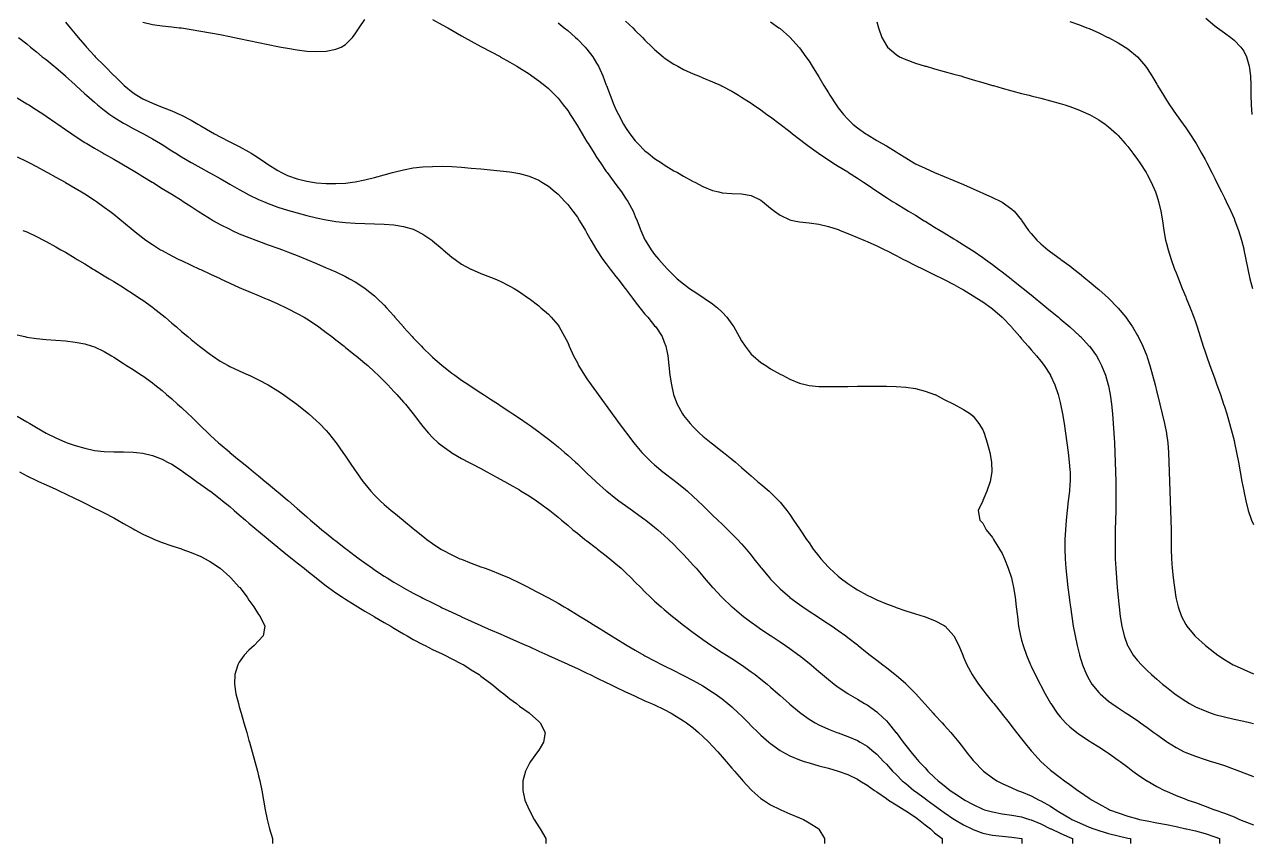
# Model space of a CAD drawing. Header units: inches. Extents: x 2679276 to 2679656, y 1246784 to 1247152.
# Drawn here: x 2679463.1 to 2679526.7, y 1246784 to 1246826.4 of the extents above; entities that cross this region are included whole.
import ezdxf

# ---------------------------------------------------------------- set-up
doc = ezdxf.new("R2010")
doc.units = ezdxf.units.IN
doc.header["$MEASUREMENT"] = 0
for name, color, linetype in [('458', 7, 'Continuous'), ('459', 7, 'Continuous'), ('460', 7, 'Continuous'), ('461', 7, 'Continuous'), ('462', 7, 'Continuous'), ('463', 7, 'Continuous'), ('464', 7, 'Continuous'), ('465', 7, 'Continuous'), ('466', 7, 'Continuous'), ('467', 7, 'Continuous'), ('468', 7, 'Continuous'), ('469', 7, 'Continuous'), ('470', 7, 'Continuous'), ('471', 7, 'Continuous'), ('472', 7, 'Continuous')]:
    doc.layers.add(name, color=color, linetype=linetype)

msp = doc.modelspace()

# ---------------------------------------------------------------- linework, layer by layer
at = {"layer": '458', "elevation": 458}
msp.add_lwpolyline([(2679524.283, 1246826.75), (2679524.75, 1246826.349), (2679524.9, 1246826.25), (2679525.25, 1246825.977), (2679525.582, 1246825.75), (2679525.75, 1246825.603), (2679526.101, 1246825.25), (2679526.25, 1246825.032), (2679526.394, 1246824.75), (2679526.541, 1246824.25), (2679526.606, 1246823.75), (2679526.621, 1246823.25), (2679526.623, 1246822.75), (2679526.636, 1246822.25), (2679526.672, 1246821.75)], dxfattribs=at)
at = {"layer": '459', "elevation": 459}
msp.add_lwpolyline([(2679517.25, 1246826.576), (2679517.75, 1246826.406), (2679518.136, 1246826.25), (2679518.25, 1246826.205), (2679518.75, 1246825.981), (2679519.218, 1246825.75), (2679519.25, 1246825.735), (2679519.75, 1246825.47), (2679520.106, 1246825.25), (2679520.25, 1246825.158), (2679520.747, 1246824.75), (2679520.75, 1246824.747), (2679521.163, 1246824.25), (2679521.25, 1246824.135), (2679521.49, 1246823.75), (2679521.75, 1246823.322), (2679521.791, 1246823.25), (2679522.09, 1246822.75), (2679522.25, 1246822.5), (2679522.413, 1246822.25), (2679522.75, 1246821.76), (2679522.757, 1246821.75), (2679523.116, 1246821.25), (2679523.25, 1246821.059), (2679523.462, 1246820.75), (2679523.75, 1246820.301), (2679523.781, 1246820.25), (2679524.071, 1246819.75), (2679524.25, 1246819.419), (2679524.34, 1246819.25), (2679524.594, 1246818.75), (2679524.75, 1246818.438), (2679524.846, 1246818.25), (2679525.098, 1246817.75), (2679525.25, 1246817.444), (2679525.348, 1246817.25), (2679525.583, 1246816.75), (2679525.75, 1246816.36), (2679525.796, 1246816.25), (2679525.978, 1246815.75), (2679526.134, 1246815.25), (2679526.25, 1246814.803), (2679526.263, 1246814.75), (2679526.362, 1246814.25), (2679526.458, 1246813.75), (2679526.565, 1246813.25), (2679526.697, 1246812.75)], dxfattribs=at)
at = {"layer": '460', "elevation": 460}
msp.add_lwpolyline([(2679507.25, 1246826.562), (2679507.34, 1246826.25), (2679507.521, 1246825.75), (2679507.75, 1246825.336), (2679507.815, 1246825.25), (2679508.25, 1246824.858), (2679508.434, 1246824.75), (2679508.75, 1246824.596), (2679509.25, 1246824.415), (2679509.75, 1246824.265), (2679509.803, 1246824.25), (2679510.25, 1246824.125), (2679510.75, 1246823.99), (2679511.25, 1246823.852), (2679511.608, 1246823.75), (2679511.75, 1246823.708), (2679512.25, 1246823.559), (2679512.75, 1246823.41), (2679513.25, 1246823.263), (2679513.295, 1246823.25), (2679513.75, 1246823.118), (2679514.25, 1246822.98), (2679514.75, 1246822.849), (2679515.145, 1246822.75), (2679515.25, 1246822.723), (2679515.75, 1246822.6), (2679516.25, 1246822.47), (2679516.75, 1246822.329), (2679516.997, 1246822.25), (2679517.25, 1246822.167), (2679517.75, 1246821.978), (2679518.25, 1246821.754), (2679518.258, 1246821.75), (2679518.75, 1246821.472), (2679519.072, 1246821.25), (2679519.25, 1246821.117), (2679519.66, 1246820.75), (2679519.75, 1246820.663), (2679520.121, 1246820.25), (2679520.25, 1246820.096), (2679520.516, 1246819.75), (2679520.75, 1246819.429), (2679520.873, 1246819.25), (2679521.193, 1246818.75), (2679521.25, 1246818.65), (2679521.459, 1246818.25), (2679521.677, 1246817.75), (2679521.75, 1246817.537), (2679521.84, 1246817.25), (2679521.954, 1246816.75), (2679522.04, 1246816.25), (2679522.118, 1246815.75), (2679522.209, 1246815.25), (2679522.25, 1246815.082), (2679522.331, 1246814.75), (2679522.487, 1246814.25), (2679522.669, 1246813.75), (2679522.75, 1246813.546), (2679522.866, 1246813.25), (2679523.07, 1246812.75), (2679523.25, 1246812.314), (2679523.276, 1246812.25), (2679523.477, 1246811.75), (2679523.667, 1246811.25), (2679523.75, 1246811.009), (2679523.84, 1246810.75), (2679524.002, 1246810.25), (2679524.159, 1246809.75), (2679524.25, 1246809.465), (2679524.322, 1246809.25), (2679524.5, 1246808.75), (2679524.682, 1246808.25), (2679524.75, 1246808.064), (2679524.865, 1246807.75), (2679525.043, 1246807.25), (2679525.212, 1246806.75), (2679525.25, 1246806.634), (2679525.373, 1246806.25), (2679525.522, 1246805.75), (2679525.658, 1246805.25), (2679525.75, 1246804.87), (2679525.778, 1246804.75), (2679525.883, 1246804.25), (2679525.978, 1246803.75), (2679526.067, 1246803.25), (2679526.157, 1246802.75), (2679526.25, 1246802.262), (2679526.252, 1246802.25), (2679526.357, 1246801.75), (2679526.485, 1246801.25), (2679526.651, 1246800.75), (2679526.75, 1246800.514)], dxfattribs=at)
at = {"layer": '461', "elevation": 461}
msp.add_lwpolyline([(2679501.75, 1246826.547), (2679502.185, 1246826.25), (2679502.25, 1246826.201), (2679502.75, 1246825.762), (2679502.762, 1246825.75), (2679503.215, 1246825.25), (2679503.25, 1246825.206), (2679503.587, 1246824.75), (2679503.75, 1246824.51), (2679503.913, 1246824.25), (2679504.221, 1246823.75), (2679504.25, 1246823.703), (2679504.519, 1246823.25), (2679504.75, 1246822.873), (2679504.823, 1246822.75), (2679505.145, 1246822.25), (2679505.25, 1246822.108), (2679505.526, 1246821.75), (2679505.75, 1246821.51), (2679506.017, 1246821.25), (2679506.25, 1246821.065), (2679506.688, 1246820.75), (2679506.75, 1246820.711), (2679507.25, 1246820.417), (2679507.536, 1246820.25), (2679507.75, 1246820.124), (2679508.25, 1246819.815), (2679508.355, 1246819.75), (2679508.75, 1246819.505), (2679509.171, 1246819.25), (2679509.25, 1246819.206), (2679509.75, 1246818.969), (2679510.236, 1246818.75), (2679510.25, 1246818.744), (2679510.75, 1246818.551), (2679511.25, 1246818.339), (2679511.454, 1246818.25), (2679511.75, 1246818.124), (2679512.25, 1246817.905), (2679512.596, 1246817.75), (2679512.75, 1246817.683), (2679513.25, 1246817.464), (2679513.673, 1246817.25), (2679513.75, 1246817.208), (2679514.25, 1246816.857), (2679514.362, 1246816.75), (2679514.75, 1246816.275), (2679514.766, 1246816.25), (2679515.115, 1246815.75), (2679515.25, 1246815.589), (2679515.535, 1246815.25), (2679515.75, 1246815.06), (2679516.108, 1246814.75), (2679516.25, 1246814.649), (2679516.75, 1246814.279), (2679516.786, 1246814.25), (2679517.25, 1246813.912), (2679517.449, 1246813.75), (2679517.75, 1246813.518), (2679518.071, 1246813.25), (2679518.25, 1246813.109), (2679518.675, 1246812.75), (2679518.75, 1246812.689), (2679519.243, 1246812.25), (2679519.25, 1246812.243), (2679519.732, 1246811.75), (2679519.75, 1246811.731), (2679520.141, 1246811.25), (2679520.25, 1246811.102), (2679520.487, 1246810.75), (2679520.75, 1246810.306), (2679520.781, 1246810.25), (2679521.028, 1246809.75), (2679521.229, 1246809.25), (2679521.25, 1246809.187), (2679521.395, 1246808.75), (2679521.534, 1246808.25), (2679521.66, 1246807.75), (2679521.75, 1246807.376), (2679521.782, 1246807.25), (2679521.91, 1246806.75), (2679522.036, 1246806.25), (2679522.15, 1246805.75), (2679522.245, 1246805.25), (2679522.25, 1246805.214), (2679522.314, 1246804.75), (2679522.354, 1246804.25), (2679522.375, 1246803.75), (2679522.387, 1246803.25), (2679522.402, 1246802.75), (2679522.424, 1246802.25), (2679522.447, 1246801.75), (2679522.468, 1246801.25), (2679522.481, 1246800.75), (2679522.487, 1246800.25), (2679522.491, 1246799.75), (2679522.5, 1246799.25), (2679522.52, 1246798.75), (2679522.554, 1246798.25), (2679522.602, 1246797.75), (2679522.661, 1246797.25), (2679522.734, 1246796.75), (2679522.75, 1246796.666), (2679522.855, 1246796.25), (2679523.036, 1246795.75), (2679523.25, 1246795.337), (2679523.306, 1246795.25), (2679523.723, 1246794.75), (2679523.75, 1246794.723), (2679524.25, 1246794.264), (2679524.266, 1246794.25), (2679524.75, 1246793.874), (2679524.912, 1246793.75), (2679525.25, 1246793.532), (2679525.703, 1246793.25), (2679525.75, 1246793.227), (2679526.25, 1246793.002), (2679526.75, 1246792.783)], dxfattribs=at)
at = {"layer": '462', "elevation": 462}
msp.add_lwpolyline([(2679494.25, 1246826.594), (2679494.622, 1246826.25), (2679494.75, 1246826.114), (2679495.124, 1246825.75), (2679495.25, 1246825.605), (2679495.631, 1246825.25), (2679495.75, 1246825.117), (2679496.194, 1246824.75), (2679496.25, 1246824.696), (2679496.75, 1246824.355), (2679496.953, 1246824.25), (2679497.25, 1246824.092), (2679497.75, 1246823.867), (2679498.031, 1246823.75), (2679498.25, 1246823.661), (2679498.75, 1246823.452), (2679499.188, 1246823.25), (2679499.25, 1246823.223), (2679499.75, 1246822.961), (2679500.094, 1246822.75), (2679500.25, 1246822.661), (2679500.75, 1246822.334), (2679500.864, 1246822.25), (2679501.25, 1246821.989), (2679501.569, 1246821.75), (2679501.75, 1246821.626), (2679502.245, 1246821.25), (2679502.25, 1246821.247), (2679502.75, 1246820.869), (2679502.894, 1246820.75), (2679503.25, 1246820.485), (2679503.549, 1246820.25), (2679503.75, 1246820.103), (2679504.234, 1246819.75), (2679504.25, 1246819.739), (2679504.75, 1246819.4), (2679504.983, 1246819.25), (2679505.25, 1246819.083), (2679505.75, 1246818.777), (2679505.793, 1246818.75), (2679506.25, 1246818.461), (2679506.571, 1246818.25), (2679506.75, 1246818.131), (2679507.25, 1246817.791), (2679507.31, 1246817.75), (2679507.75, 1246817.456), (2679508.072, 1246817.25), (2679508.25, 1246817.138), (2679508.75, 1246816.834), (2679508.889, 1246816.75), (2679509.25, 1246816.533), (2679509.715, 1246816.25), (2679509.75, 1246816.229), (2679510.25, 1246815.923), (2679510.533, 1246815.75), (2679510.75, 1246815.618), (2679511.25, 1246815.316), (2679511.358, 1246815.25), (2679511.75, 1246815.012), (2679512.156, 1246814.75), (2679512.25, 1246814.69), (2679512.75, 1246814.351), (2679512.886, 1246814.25), (2679513.25, 1246813.988), (2679513.56, 1246813.75), (2679513.75, 1246813.607), (2679514.207, 1246813.25), (2679514.25, 1246813.216), (2679514.75, 1246812.817), (2679514.834, 1246812.75), (2679515.25, 1246812.408), (2679515.446, 1246812.25), (2679515.75, 1246811.996), (2679516.051, 1246811.75), (2679516.25, 1246811.582), (2679516.655, 1246811.25), (2679516.75, 1246811.17), (2679517.25, 1246810.751), (2679517.251, 1246810.75), (2679517.75, 1246810.297), (2679517.799, 1246810.25), (2679518.25, 1246809.762), (2679518.26, 1246809.75), (2679518.623, 1246809.25), (2679518.75, 1246809.025), (2679518.895, 1246808.75), (2679519.094, 1246808.25), (2679519.238, 1246807.75), (2679519.25, 1246807.695), (2679519.34, 1246807.25), (2679519.411, 1246806.75), (2679519.462, 1246806.25), (2679519.499, 1246805.75), (2679519.528, 1246805.25), (2679519.555, 1246804.75), (2679519.58, 1246804.25), (2679519.602, 1246803.75), (2679519.619, 1246803.25), (2679519.63, 1246802.75), (2679519.635, 1246802.25), (2679519.634, 1246801.75), (2679519.628, 1246801.25), (2679519.616, 1246800.75), (2679519.602, 1246800.25), (2679519.591, 1246799.75), (2679519.59, 1246799.25), (2679519.602, 1246798.75), (2679519.628, 1246798.25), (2679519.664, 1246797.75), (2679519.706, 1246797.25), (2679519.749, 1246796.75), (2679519.75, 1246796.743), (2679519.797, 1246796.25), (2679519.857, 1246795.75), (2679519.938, 1246795.25), (2679520.059, 1246794.75), (2679520.242, 1246794.25), (2679520.25, 1246794.234), (2679520.533, 1246793.75), (2679520.75, 1246793.479), (2679520.951, 1246793.25), (2679521.25, 1246792.964), (2679521.476, 1246792.75), (2679521.75, 1246792.512), (2679522.054, 1246792.25), (2679522.25, 1246792.09), (2679522.684, 1246791.75), (2679522.75, 1246791.701), (2679523.25, 1246791.362), (2679523.442, 1246791.25), (2679523.75, 1246791.082), (2679524.25, 1246790.861), (2679524.564, 1246790.75), (2679524.75, 1246790.688), (2679525.25, 1246790.553), (2679525.75, 1246790.439), (2679526.25, 1246790.332), (2679526.625, 1246790.25), (2679526.75, 1246790.221)], dxfattribs=at)
at = {"layer": '463', "elevation": 463}
msp.add_lwpolyline([(2679490.75, 1246826.499), (2679491.067, 1246826.25), (2679491.25, 1246826.099), (2679491.656, 1246825.75), (2679491.75, 1246825.661), (2679492.155, 1246825.25), (2679492.25, 1246825.137), (2679492.545, 1246824.75), (2679492.75, 1246824.412), (2679492.839, 1246824.25), (2679493.064, 1246823.75), (2679493.25, 1246823.267), (2679493.256, 1246823.25), (2679493.444, 1246822.75), (2679493.645, 1246822.25), (2679493.75, 1246822.016), (2679493.877, 1246821.75), (2679494.145, 1246821.25), (2679494.25, 1246821.075), (2679494.476, 1246820.75), (2679494.75, 1246820.387), (2679494.88, 1246820.25), (2679495.25, 1246819.874), (2679495.409, 1246819.75), (2679495.75, 1246819.478), (2679496.102, 1246819.25), (2679496.25, 1246819.145), (2679496.75, 1246818.843), (2679496.937, 1246818.75), (2679497.25, 1246818.554), (2679497.75, 1246818.283), (2679497.833, 1246818.25), (2679498.25, 1246818.026), (2679498.75, 1246817.822), (2679499.083, 1246817.75), (2679499.25, 1246817.702), (2679499.75, 1246817.665), (2679500.25, 1246817.651), (2679500.75, 1246817.556), (2679501.25, 1246817.311), (2679501.334, 1246817.25), (2679501.75, 1246816.906), (2679501.954, 1246816.75), (2679502.25, 1246816.533), (2679502.75, 1246816.3), (2679502.978, 1246816.25), (2679503.25, 1246816.192), (2679503.75, 1246816.141), (2679504.25, 1246816.074), (2679504.75, 1246815.957), (2679505.25, 1246815.794), (2679505.353, 1246815.75), (2679505.75, 1246815.586), (2679506.25, 1246815.383), (2679506.577, 1246815.25), (2679506.75, 1246815.178), (2679507.25, 1246814.948), (2679507.677, 1246814.75), (2679507.75, 1246814.714), (2679508.25, 1246814.448), (2679508.644, 1246814.25), (2679508.75, 1246814.196), (2679509.25, 1246813.939), (2679509.647, 1246813.75), (2679509.75, 1246813.701), (2679510.25, 1246813.456), (2679510.679, 1246813.25), (2679510.75, 1246813.214), (2679511.25, 1246812.945), (2679511.603, 1246812.75), (2679511.75, 1246812.667), (2679512.25, 1246812.37), (2679512.44, 1246812.25), (2679512.75, 1246812.051), (2679513.171, 1246811.75), (2679513.25, 1246811.69), (2679513.75, 1246811.253), (2679513.753, 1246811.25), (2679514.226, 1246810.75), (2679514.25, 1246810.721), (2679514.655, 1246810.25), (2679514.75, 1246810.134), (2679515.088, 1246809.75), (2679515.25, 1246809.558), (2679515.527, 1246809.25), (2679515.75, 1246808.973), (2679515.927, 1246808.75), (2679516.248, 1246808.25), (2679516.25, 1246808.245), (2679516.478, 1246807.75), (2679516.647, 1246807.25), (2679516.75, 1246806.847), (2679516.773, 1246806.75), (2679516.868, 1246806.25), (2679516.947, 1246805.75), (2679517.018, 1246805.25), (2679517.09, 1246804.75), (2679517.161, 1246804.25), (2679517.221, 1246803.75), (2679517.25, 1246803.353), (2679517.257, 1246803.25), (2679517.258, 1246802.75), (2679517.25, 1246802.626), (2679517.225, 1246802.25), (2679517.17, 1246801.75), (2679517.109, 1246801.25), (2679517.056, 1246800.75), (2679517.017, 1246800.25), (2679516.996, 1246799.75), (2679516.994, 1246799.25), (2679517.012, 1246798.75), (2679517.047, 1246798.25), (2679517.096, 1246797.75), (2679517.153, 1246797.25), (2679517.213, 1246796.75), (2679517.25, 1246796.457), (2679517.276, 1246796.25), (2679517.345, 1246795.75), (2679517.425, 1246795.25), (2679517.518, 1246794.75), (2679517.627, 1246794.25), (2679517.75, 1246793.766), (2679517.754, 1246793.75), (2679517.907, 1246793.25), (2679518.108, 1246792.75), (2679518.25, 1246792.484), (2679518.393, 1246792.25), (2679518.75, 1246791.813), (2679518.812, 1246791.75), (2679519.25, 1246791.378), (2679519.421, 1246791.25), (2679519.75, 1246791.026), (2679520.163, 1246790.75), (2679520.25, 1246790.694), (2679520.75, 1246790.362), (2679520.909, 1246790.25), (2679521.25, 1246790.01), (2679521.604, 1246789.75), (2679521.75, 1246789.642), (2679522.25, 1246789.283), (2679522.301, 1246789.25), (2679522.75, 1246788.966), (2679523.171, 1246788.75), (2679523.25, 1246788.711), (2679523.75, 1246788.514), (2679524.25, 1246788.349), (2679524.571, 1246788.25), (2679524.75, 1246788.194), (2679525.25, 1246788.031), (2679525.75, 1246787.855), (2679526.032, 1246787.75), (2679526.25, 1246787.666), (2679526.75, 1246787.471)], dxfattribs=at)
at = {"layer": '464', "elevation": 464}
for points in [[(2679469.25, 1246826.53), (2679469.75, 1246826.412), (2679470.25, 1246826.34), (2679470.75, 1246826.291), (2679471.136, 1246826.25), (2679471.25, 1246826.237), (2679471.75, 1246826.164), (2679472.25, 1246826.079), (2679472.75, 1246825.988), (2679473.25, 1246825.894), (2679473.75, 1246825.799), (2679474, 1246825.75), (2679474.25, 1246825.697), (2679474.75, 1246825.591), (2679475.25, 1246825.483), (2679475.75, 1246825.377), (2679476.25, 1246825.278), (2679476.413, 1246825.25), (2679476.75, 1246825.183), (2679477.25, 1246825.103), (2679477.75, 1246825.043), (2679478.25, 1246825.014), (2679478.75, 1246825.032), (2679479.25, 1246825.132), (2679479.517, 1246825.25), (2679479.75, 1246825.388), (2679480.11, 1246825.75), (2679480.25, 1246825.932), (2679480.454, 1246826.25), (2679480.75, 1246826.676)], [(2679484.25, 1246826.679), (2679484.75, 1246826.404), (2679485.039, 1246826.25), (2679485.25, 1246826.12), (2679485.75, 1246825.835), (2679485.908, 1246825.75), (2679486.25, 1246825.549), (2679486.75, 1246825.285), (2679486.816, 1246825.25), (2679487.25, 1246825.011), (2679487.75, 1246824.753), (2679487.755, 1246824.75), (2679488.25, 1246824.468), (2679488.625, 1246824.25), (2679488.75, 1246824.178), (2679489.25, 1246823.858), (2679489.402, 1246823.75), (2679489.75, 1246823.506), (2679490.064, 1246823.25), (2679490.25, 1246823.1), (2679490.599, 1246822.75), (2679490.75, 1246822.6), (2679491.021, 1246822.25), (2679491.25, 1246821.959), (2679491.38, 1246821.75), (2679491.7, 1246821.25), (2679491.75, 1246821.176), (2679491.997, 1246820.75), (2679492.25, 1246820.346), (2679492.306, 1246820.25), (2679492.616, 1246819.75), (2679492.75, 1246819.547), (2679492.944, 1246819.25), (2679493.25, 1246818.811), (2679493.293, 1246818.75), (2679493.66, 1246818.25), (2679493.75, 1246818.125), (2679494.03, 1246817.75), (2679494.25, 1246817.423), (2679494.369, 1246817.25), (2679494.639, 1246816.75), (2679494.75, 1246816.477), (2679494.845, 1246816.25), (2679495.036, 1246815.75), (2679495.25, 1246815.26), (2679495.255, 1246815.25), (2679495.567, 1246814.75), (2679495.75, 1246814.512), (2679495.962, 1246814.25), (2679496.25, 1246813.927), (2679496.414, 1246813.75), (2679496.75, 1246813.415), (2679496.926, 1246813.25), (2679497.25, 1246812.984), (2679497.558, 1246812.75), (2679497.75, 1246812.62), (2679498.25, 1246812.296), (2679498.318, 1246812.25), (2679498.75, 1246811.954), (2679499.006, 1246811.75), (2679499.25, 1246811.52), (2679499.497, 1246811.25), (2679499.75, 1246810.888), (2679499.845, 1246810.75), (2679500.131, 1246810.25), (2679500.25, 1246810.036), (2679500.443, 1246809.75), (2679500.75, 1246809.349), (2679500.855, 1246809.25), (2679501.25, 1246808.911), (2679501.501, 1246808.75), (2679501.75, 1246808.588), (2679502.25, 1246808.308), (2679502.37, 1246808.25), (2679502.75, 1246808.047), (2679503.25, 1246807.841), (2679503.619, 1246807.75), (2679503.75, 1246807.716), (2679504.25, 1246807.664), (2679504.75, 1246807.659), (2679505.25, 1246807.668), (2679505.75, 1246807.676), (2679506.25, 1246807.683), (2679506.75, 1246807.688), (2679507.25, 1246807.691), (2679507.75, 1246807.69), (2679508.25, 1246807.675), (2679508.75, 1246807.638), (2679509.25, 1246807.561), (2679509.75, 1246807.434), (2679510.25, 1246807.257), (2679510.268, 1246807.25), (2679510.75, 1246806.986), (2679511.249, 1246806.75), (2679511.25, 1246806.749), (2679511.75, 1246806.482), (2679512.108, 1246806.25), (2679512.25, 1246806.136), (2679512.542, 1246805.75), (2679512.75, 1246805.426), (2679512.816, 1246805.25), (2679512.974, 1246804.75), (2679513.107, 1246804.25), (2679513.194, 1246803.75), (2679513.208, 1246803.25), (2679513.121, 1246802.75), (2679512.944, 1246802.25), (2679512.75, 1246801.76), (2679512.741, 1246801.75), (2679512.497, 1246801.25), (2679512.592, 1246800.75), (2679512.75, 1246800.59), (2679512.92, 1246800.25), (2679513.25, 1246799.85), (2679513.298, 1246799.75), (2679513.601, 1246799.25), (2679513.75, 1246799.018), (2679513.863, 1246798.75), (2679514.064, 1246798.25), (2679514.228, 1246797.75), (2679514.25, 1246797.666), (2679514.339, 1246797.25), (2679514.418, 1246796.75), (2679514.476, 1246796.25), (2679514.531, 1246795.75), (2679514.598, 1246795.25), (2679514.692, 1246794.75), (2679514.75, 1246794.529), (2679514.824, 1246794.25), (2679514.998, 1246793.75), (2679515.214, 1246793.25), (2679515.25, 1246793.18), (2679515.458, 1246792.75), (2679515.717, 1246792.25), (2679515.75, 1246792.19), (2679515.979, 1246791.75), (2679516.25, 1246791.27), (2679516.261, 1246791.25), (2679516.597, 1246790.75), (2679516.75, 1246790.558), (2679517.031, 1246790.25), (2679517.25, 1246790.04), (2679517.613, 1246789.75), (2679517.75, 1246789.646), (2679518.25, 1246789.316), (2679518.357, 1246789.25), (2679518.75, 1246788.999), (2679519.141, 1246788.75), (2679519.25, 1246788.676), (2679519.75, 1246788.321), (2679519.847, 1246788.25), (2679520.25, 1246787.947), (2679520.513, 1246787.75), (2679520.75, 1246787.579), (2679521.236, 1246787.25), (2679521.25, 1246787.241), (2679521.75, 1246786.953), (2679522.148, 1246786.75), (2679522.25, 1246786.704), (2679522.75, 1246786.492), (2679523.25, 1246786.292), (2679523.358, 1246786.25), (2679523.75, 1246786.117), (2679524.25, 1246785.94), (2679524.746, 1246785.75), (2679524.75, 1246785.749), (2679525.25, 1246785.573), (2679525.75, 1246785.371), (2679526.027, 1246785.25), (2679526.25, 1246785.163), (2679526.75, 1246784.957)]]:
    msp.add_lwpolyline(points, dxfattribs=at)
at = {"layer": '465', "elevation": 465}
msp.add_lwpolyline([(2679465.25, 1246826.534), (2679465.489, 1246826.25), (2679465.75, 1246825.939), (2679465.906, 1246825.75), (2679466.25, 1246825.344), (2679466.332, 1246825.25), (2679466.75, 1246824.795), (2679466.793, 1246824.75), (2679467.25, 1246824.288), (2679467.288, 1246824.25), (2679467.75, 1246823.782), (2679467.781, 1246823.75), (2679468.25, 1246823.287), (2679468.289, 1246823.25), (2679468.75, 1246822.88), (2679468.941, 1246822.75), (2679469.25, 1246822.574), (2679469.75, 1246822.341), (2679469.97, 1246822.25), (2679470.25, 1246822.141), (2679470.75, 1246821.944), (2679471.175, 1246821.75), (2679471.25, 1246821.715), (2679471.75, 1246821.455), (2679472.099, 1246821.25), (2679472.25, 1246821.161), (2679472.75, 1246820.869), (2679472.958, 1246820.75), (2679473.25, 1246820.597), (2679473.75, 1246820.344), (2679473.933, 1246820.25), (2679474.25, 1246820.094), (2679474.75, 1246819.819), (2679474.859, 1246819.75), (2679475.25, 1246819.509), (2679475.617, 1246819.25), (2679475.75, 1246819.165), (2679476.25, 1246818.853), (2679476.433, 1246818.75), (2679476.75, 1246818.604), (2679477.25, 1246818.426), (2679477.75, 1246818.298), (2679478.037, 1246818.25), (2679478.25, 1246818.218), (2679478.75, 1246818.18), (2679479.25, 1246818.175), (2679479.75, 1246818.205), (2679480.116, 1246818.25), (2679480.25, 1246818.269), (2679480.75, 1246818.369), (2679481.25, 1246818.493), (2679481.75, 1246818.63), (2679482.186, 1246818.75), (2679482.25, 1246818.769), (2679482.75, 1246818.894), (2679483.25, 1246818.986), (2679483.75, 1246819.042), (2679484.25, 1246819.069), (2679484.75, 1246819.071), (2679485.25, 1246819.055), (2679485.75, 1246819.024), (2679486.25, 1246818.982), (2679486.75, 1246818.936), (2679487.25, 1246818.892), (2679487.75, 1246818.846), (2679488.25, 1246818.787), (2679488.465, 1246818.75), (2679488.75, 1246818.697), (2679489.25, 1246818.558), (2679489.75, 1246818.348), (2679489.913, 1246818.25), (2679490.25, 1246818.039), (2679490.597, 1246817.75), (2679490.75, 1246817.622), (2679491.101, 1246817.25), (2679491.25, 1246817.092), (2679491.514, 1246816.75), (2679491.75, 1246816.431), (2679491.864, 1246816.25), (2679492.166, 1246815.75), (2679492.25, 1246815.611), (2679492.444, 1246815.25), (2679492.746, 1246814.75), (2679492.75, 1246814.745), (2679493.076, 1246814.25), (2679493.25, 1246814.017), (2679493.447, 1246813.75), (2679493.75, 1246813.364), (2679493.841, 1246813.25), (2679494.229, 1246812.75), (2679494.25, 1246812.721), (2679494.605, 1246812.25), (2679494.75, 1246812.048), (2679494.99, 1246811.75), (2679495.25, 1246811.415), (2679495.401, 1246811.25), (2679495.75, 1246810.817), (2679495.812, 1246810.75), (2679496.138, 1246810.25), (2679496.25, 1246809.97), (2679496.337, 1246809.75), (2679496.438, 1246809.25), (2679496.494, 1246808.75), (2679496.545, 1246808.25), (2679496.617, 1246807.75), (2679496.73, 1246807.25), (2679496.75, 1246807.195), (2679496.927, 1246806.75), (2679497.198, 1246806.25), (2679497.25, 1246806.174), (2679497.584, 1246805.75), (2679497.75, 1246805.57), (2679498.078, 1246805.25), (2679498.25, 1246805.101), (2679498.676, 1246804.75), (2679498.75, 1246804.693), (2679499.25, 1246804.308), (2679499.324, 1246804.25), (2679499.75, 1246803.908), (2679499.936, 1246803.75), (2679500.25, 1246803.476), (2679500.504, 1246803.25), (2679500.75, 1246803.034), (2679501.084, 1246802.75), (2679501.25, 1246802.61), (2679501.673, 1246802.25), (2679501.75, 1246802.18), (2679502.182, 1246801.75), (2679502.25, 1246801.675), (2679502.593, 1246801.25), (2679502.75, 1246801.039), (2679502.949, 1246800.75), (2679503.25, 1246800.302), (2679503.283, 1246800.25), (2679503.62, 1246799.75), (2679503.75, 1246799.565), (2679503.968, 1246799.25), (2679504.25, 1246798.881), (2679504.351, 1246798.75), (2679504.75, 1246798.31), (2679504.806, 1246798.25), (2679505.25, 1246797.849), (2679505.366, 1246797.75), (2679505.75, 1246797.465), (2679506.068, 1246797.25), (2679506.25, 1246797.137), (2679506.75, 1246796.859), (2679506.979, 1246796.75), (2679507.25, 1246796.62), (2679507.75, 1246796.412), (2679508.18, 1246796.25), (2679508.25, 1246796.222), (2679508.75, 1246796.045), (2679509.25, 1246795.886), (2679509.711, 1246795.75), (2679509.75, 1246795.737), (2679510.25, 1246795.554), (2679510.75, 1246795.287), (2679510.796, 1246795.25), (2679511.248, 1246794.75), (2679511.25, 1246794.747), (2679511.494, 1246794.25), (2679511.706, 1246793.75), (2679511.75, 1246793.656), (2679511.924, 1246793.25), (2679512.196, 1246792.75), (2679512.25, 1246792.671), (2679512.528, 1246792.25), (2679512.75, 1246791.957), (2679512.905, 1246791.75), (2679513.25, 1246791.322), (2679513.307, 1246791.25), (2679513.711, 1246790.75), (2679513.75, 1246790.702), (2679514.103, 1246790.25), (2679514.25, 1246790.064), (2679514.491, 1246789.75), (2679514.75, 1246789.422), (2679514.883, 1246789.25), (2679515.25, 1246788.801), (2679515.292, 1246788.75), (2679515.75, 1246788.252), (2679515.752, 1246788.25), (2679516.25, 1246787.803), (2679516.311, 1246787.75), (2679516.75, 1246787.414), (2679516.966, 1246787.25), (2679517.25, 1246787.05), (2679517.664, 1246786.75), (2679517.75, 1246786.692), (2679518.25, 1246786.352), (2679518.399, 1246786.25), (2679518.75, 1246786.051), (2679519.25, 1246785.778), (2679519.307, 1246785.75), (2679519.75, 1246785.587), (2679520.25, 1246785.422), (2679520.75, 1246785.276), (2679520.847, 1246785.25), (2679521.25, 1246785.168), (2679521.75, 1246785.071), (2679522.25, 1246784.974), (2679522.75, 1246784.873), (2679523.25, 1246784.759), (2679523.284, 1246784.75), (2679523.75, 1246784.646), (2679524.25, 1246784.512), (2679524.75, 1246784.349), (2679525.004, 1246784.25), (2679525.004, 1246784)], dxfattribs=at)
at = {"layer": '466', "elevation": 466}
msp.add_lwpolyline([(2679462.816, 1246825.75), (2679463.25, 1246825.41), (2679463.434, 1246825.25), (2679463.75, 1246825.002), (2679464.048, 1246824.75), (2679464.25, 1246824.596), (2679464.662, 1246824.25), (2679464.75, 1246824.181), (2679465.242, 1246823.75), (2679465.25, 1246823.743), (2679465.75, 1246823.289), (2679465.792, 1246823.25), (2679466.25, 1246822.833), (2679466.34, 1246822.75), (2679466.75, 1246822.388), (2679466.909, 1246822.25), (2679467.25, 1246821.977), (2679467.554, 1246821.75), (2679467.75, 1246821.616), (2679468.25, 1246821.309), (2679468.356, 1246821.25), (2679468.75, 1246821.031), (2679469.25, 1246820.771), (2679469.291, 1246820.75), (2679469.75, 1246820.49), (2679470.161, 1246820.25), (2679470.25, 1246820.194), (2679470.75, 1246819.878), (2679470.955, 1246819.75), (2679471.25, 1246819.566), (2679471.75, 1246819.269), (2679471.783, 1246819.25), (2679472.25, 1246818.987), (2679472.684, 1246818.75), (2679472.75, 1246818.713), (2679473.25, 1246818.434), (2679473.579, 1246818.25), (2679473.75, 1246818.152), (2679474.25, 1246817.871), (2679474.472, 1246817.75), (2679474.75, 1246817.603), (2679475.25, 1246817.36), (2679475.504, 1246817.25), (2679475.75, 1246817.147), (2679476.25, 1246816.963), (2679476.75, 1246816.804), (2679476.941, 1246816.75), (2679477.25, 1246816.658), (2679477.75, 1246816.521), (2679478.25, 1246816.399), (2679478.75, 1246816.296), (2679479.048, 1246816.25), (2679479.25, 1246816.216), (2679479.75, 1246816.16), (2679480.25, 1246816.124), (2679480.75, 1246816.103), (2679481.25, 1246816.089), (2679481.75, 1246816.071), (2679482.25, 1246816.035), (2679482.75, 1246815.957), (2679483.25, 1246815.811), (2679483.392, 1246815.75), (2679483.75, 1246815.559), (2679484.214, 1246815.25), (2679484.25, 1246815.219), (2679484.75, 1246814.793), (2679484.809, 1246814.75), (2679485.25, 1246814.36), (2679485.419, 1246814.25), (2679485.75, 1246814.002), (2679486.235, 1246813.75), (2679486.25, 1246813.741), (2679486.75, 1246813.52), (2679487.25, 1246813.333), (2679487.471, 1246813.25), (2679487.75, 1246813.117), (2679488.25, 1246812.869), (2679488.474, 1246812.75), (2679488.75, 1246812.569), (2679489.227, 1246812.25), (2679489.25, 1246812.233), (2679489.75, 1246811.844), (2679489.859, 1246811.75), (2679490.25, 1246811.408), (2679490.398, 1246811.25), (2679490.75, 1246810.842), (2679490.809, 1246810.75), (2679491.087, 1246810.25), (2679491.25, 1246809.942), (2679491.327, 1246809.75), (2679491.549, 1246809.25), (2679491.75, 1246808.887), (2679491.815, 1246808.75), (2679492.12, 1246808.25), (2679492.25, 1246808.073), (2679492.464, 1246807.75), (2679492.75, 1246807.366), (2679492.829, 1246807.25), (2679493.193, 1246806.75), (2679493.25, 1246806.676), (2679493.551, 1246806.25), (2679493.75, 1246805.988), (2679493.918, 1246805.75), (2679494.25, 1246805.314), (2679494.296, 1246805.25), (2679494.682, 1246804.75), (2679494.75, 1246804.669), (2679495.097, 1246804.25), (2679495.25, 1246804.087), (2679495.583, 1246803.75), (2679495.75, 1246803.603), (2679496.179, 1246803.25), (2679496.25, 1246803.196), (2679496.75, 1246802.819), (2679496.838, 1246802.75), (2679497.25, 1246802.42), (2679497.447, 1246802.25), (2679497.75, 1246801.977), (2679497.99, 1246801.75), (2679498.25, 1246801.499), (2679498.505, 1246801.25), (2679498.75, 1246801.011), (2679499.022, 1246800.75), (2679499.25, 1246800.53), (2679499.541, 1246800.25), (2679499.75, 1246800.041), (2679500.036, 1246799.75), (2679500.25, 1246799.516), (2679500.486, 1246799.25), (2679500.75, 1246798.931), (2679500.895, 1246798.75), (2679501.25, 1246798.299), (2679501.288, 1246798.25), (2679501.702, 1246797.75), (2679501.75, 1246797.697), (2679502.175, 1246797.25), (2679502.25, 1246797.181), (2679502.744, 1246796.75), (2679502.75, 1246796.746), (2679503.25, 1246796.375), (2679503.426, 1246796.25), (2679503.75, 1246796.033), (2679504.182, 1246795.75), (2679504.25, 1246795.705), (2679504.75, 1246795.379), (2679504.945, 1246795.25), (2679505.25, 1246795.037), (2679505.651, 1246794.75), (2679505.75, 1246794.674), (2679506.25, 1246794.283), (2679506.292, 1246794.25), (2679506.75, 1246793.881), (2679506.917, 1246793.75), (2679507.25, 1246793.492), (2679507.567, 1246793.25), (2679507.75, 1246793.113), (2679508.213, 1246792.75), (2679508.25, 1246792.72), (2679508.75, 1246792.28), (2679508.782, 1246792.25), (2679509.25, 1246791.772), (2679509.271, 1246791.75), (2679509.726, 1246791.25), (2679509.75, 1246791.222), (2679510.178, 1246790.75), (2679510.25, 1246790.669), (2679510.637, 1246790.25), (2679510.75, 1246790.126), (2679511.086, 1246789.75), (2679511.25, 1246789.559), (2679511.504, 1246789.25), (2679511.75, 1246788.931), (2679511.889, 1246788.75), (2679512.25, 1246788.297), (2679512.289, 1246788.25), (2679512.75, 1246787.784), (2679512.785, 1246787.75), (2679513.25, 1246787.405), (2679513.476, 1246787.25), (2679513.75, 1246787.112), (2679514.25, 1246786.884), (2679514.544, 1246786.75), (2679514.75, 1246786.678), (2679515.25, 1246786.47), (2679515.665, 1246786.25), (2679515.75, 1246786.21), (2679516.25, 1246785.924), (2679516.515, 1246785.75), (2679516.75, 1246785.611), (2679517.25, 1246785.312), (2679517.358, 1246785.25), (2679517.75, 1246785.066), (2679518.25, 1246784.849), (2679518.497, 1246784.75), (2679518.75, 1246784.665), (2679519.25, 1246784.518), (2679519.75, 1246784.389), (2679520.25, 1246784.277), (2679520.392, 1246784.25), (2679520.392, 1246784)], dxfattribs=at)
at = {"layer": '467', "elevation": 467}
msp.add_lwpolyline([(2679462.75, 1246822.614), (2679463.25, 1246822.316), (2679463.355, 1246822.25), (2679463.75, 1246822.001), (2679464.124, 1246821.75), (2679464.25, 1246821.666), (2679464.75, 1246821.318), (2679464.845, 1246821.25), (2679465.25, 1246820.971), (2679465.571, 1246820.75), (2679465.75, 1246820.633), (2679466.25, 1246820.313), (2679466.351, 1246820.25), (2679466.75, 1246820.008), (2679467.198, 1246819.75), (2679467.25, 1246819.72), (2679467.75, 1246819.436), (2679468.08, 1246819.25), (2679468.25, 1246819.152), (2679468.75, 1246818.858), (2679468.928, 1246818.75), (2679469.25, 1246818.552), (2679469.739, 1246818.25), (2679469.75, 1246818.243), (2679470.25, 1246817.93), (2679470.548, 1246817.75), (2679470.75, 1246817.622), (2679471.25, 1246817.311), (2679471.35, 1246817.25), (2679471.75, 1246816.983), (2679472.113, 1246816.75), (2679472.25, 1246816.657), (2679472.75, 1246816.343), (2679472.912, 1246816.25), (2679473.25, 1246816.059), (2679473.75, 1246815.808), (2679473.879, 1246815.75), (2679474.25, 1246815.583), (2679474.75, 1246815.38), (2679475.106, 1246815.25), (2679475.25, 1246815.194), (2679475.75, 1246815.01), (2679476.25, 1246814.832), (2679476.482, 1246814.75), (2679476.75, 1246814.644), (2679477.25, 1246814.445), (2679477.737, 1246814.25), (2679477.75, 1246814.245), (2679478.25, 1246814.03), (2679478.75, 1246813.819), (2679478.918, 1246813.75), (2679479.25, 1246813.6), (2679479.75, 1246813.36), (2679479.96, 1246813.25), (2679480.25, 1246813.087), (2679480.75, 1246812.756), (2679480.758, 1246812.75), (2679481.25, 1246812.359), (2679481.366, 1246812.25), (2679481.75, 1246811.876), (2679481.863, 1246811.75), (2679482.25, 1246811.321), (2679482.308, 1246811.25), (2679482.744, 1246810.75), (2679482.75, 1246810.744), (2679483.196, 1246810.25), (2679483.25, 1246810.194), (2679483.674, 1246809.75), (2679483.75, 1246809.674), (2679484.188, 1246809.25), (2679484.25, 1246809.193), (2679484.75, 1246808.754), (2679484.755, 1246808.75), (2679485.25, 1246808.362), (2679485.405, 1246808.25), (2679485.75, 1246808.003), (2679486.128, 1246807.75), (2679486.25, 1246807.667), (2679486.75, 1246807.343), (2679486.897, 1246807.25), (2679487.25, 1246807.018), (2679487.661, 1246806.75), (2679487.75, 1246806.691), (2679488.25, 1246806.358), (2679488.411, 1246806.25), (2679488.75, 1246806.023), (2679489.147, 1246805.75), (2679489.25, 1246805.68), (2679489.75, 1246805.322), (2679489.845, 1246805.25), (2679490.25, 1246804.944), (2679490.49, 1246804.75), (2679490.75, 1246804.541), (2679491.09, 1246804.25), (2679491.25, 1246804.113), (2679491.649, 1246803.75), (2679491.75, 1246803.659), (2679492.181, 1246803.25), (2679492.25, 1246803.186), (2679492.709, 1246802.75), (2679492.75, 1246802.713), (2679493.25, 1246802.268), (2679493.271, 1246802.25), (2679493.75, 1246801.866), (2679493.904, 1246801.75), (2679494.25, 1246801.497), (2679494.601, 1246801.25), (2679494.75, 1246801.143), (2679495.25, 1246800.78), (2679495.29, 1246800.75), (2679495.75, 1246800.383), (2679495.909, 1246800.25), (2679496.25, 1246799.949), (2679496.466, 1246799.75), (2679496.75, 1246799.476), (2679496.978, 1246799.25), (2679497.25, 1246798.965), (2679497.451, 1246798.75), (2679497.75, 1246798.415), (2679497.894, 1246798.25), (2679498.25, 1246797.838), (2679498.324, 1246797.75), (2679498.75, 1246797.263), (2679498.761, 1246797.25), (2679499.231, 1246796.75), (2679499.25, 1246796.732), (2679499.75, 1246796.257), (2679499.758, 1246796.25), (2679500.25, 1246795.837), (2679500.358, 1246795.75), (2679500.75, 1246795.457), (2679501.038, 1246795.25), (2679501.25, 1246795.105), (2679501.75, 1246794.77), (2679501.781, 1246794.75), (2679502.25, 1246794.438), (2679502.528, 1246794.25), (2679502.75, 1246794.095), (2679503.224, 1246793.75), (2679503.25, 1246793.73), (2679503.75, 1246793.334), (2679503.853, 1246793.25), (2679504.25, 1246792.911), (2679504.439, 1246792.75), (2679504.75, 1246792.486), (2679505.045, 1246792.25), (2679505.25, 1246792.098), (2679505.75, 1246791.765), (2679505.773, 1246791.75), (2679506.25, 1246791.475), (2679506.623, 1246791.25), (2679506.75, 1246791.177), (2679507.25, 1246790.82), (2679507.329, 1246790.75), (2679507.75, 1246790.348), (2679507.836, 1246790.25), (2679508.244, 1246789.75), (2679508.25, 1246789.742), (2679508.62, 1246789.25), (2679508.75, 1246789.078), (2679509.01, 1246788.75), (2679509.25, 1246788.46), (2679509.434, 1246788.25), (2679509.75, 1246787.913), (2679509.904, 1246787.75), (2679510.25, 1246787.424), (2679510.433, 1246787.25), (2679510.75, 1246786.995), (2679511.061, 1246786.75), (2679511.25, 1246786.62), (2679511.75, 1246786.29), (2679511.816, 1246786.25), (2679512.25, 1246786.012), (2679512.75, 1246785.777), (2679512.832, 1246785.75), (2679513.25, 1246785.63), (2679513.75, 1246785.542), (2679514.25, 1246785.471), (2679514.75, 1246785.378), (2679515.158, 1246785.25), (2679515.25, 1246785.223), (2679515.75, 1246785.011), (2679516.25, 1246784.763), (2679516.274, 1246784.75), (2679516.75, 1246784.526), (2679517.25, 1246784.308), (2679517.393, 1246784.25), (2679517.393, 1246784)], dxfattribs=at)
at = {"layer": '468', "elevation": 468}
msp.add_lwpolyline([(2679462.75, 1246819.57), (2679463.25, 1246819.318), (2679463.378, 1246819.25), (2679463.75, 1246819.055), (2679464.25, 1246818.789), (2679464.32, 1246818.75), (2679464.75, 1246818.514), (2679465.228, 1246818.25), (2679465.25, 1246818.237), (2679465.75, 1246817.945), (2679466.077, 1246817.75), (2679466.25, 1246817.64), (2679466.75, 1246817.317), (2679466.853, 1246817.25), (2679467.25, 1246816.963), (2679467.546, 1246816.75), (2679467.75, 1246816.586), (2679468.168, 1246816.25), (2679468.25, 1246816.181), (2679468.75, 1246815.764), (2679468.767, 1246815.75), (2679469.25, 1246815.369), (2679469.408, 1246815.25), (2679469.75, 1246815.019), (2679470.172, 1246814.75), (2679470.25, 1246814.705), (2679470.75, 1246814.436), (2679471.117, 1246814.25), (2679471.25, 1246814.185), (2679471.75, 1246813.951), (2679472.193, 1246813.75), (2679472.25, 1246813.723), (2679472.75, 1246813.492), (2679473.25, 1246813.263), (2679473.278, 1246813.25), (2679473.75, 1246813.028), (2679474.25, 1246812.803), (2679474.371, 1246812.75), (2679474.75, 1246812.587), (2679475.25, 1246812.377), (2679475.55, 1246812.25), (2679475.75, 1246812.165), (2679476.25, 1246811.945), (2679476.673, 1246811.75), (2679476.75, 1246811.712), (2679477.25, 1246811.454), (2679477.615, 1246811.25), (2679477.75, 1246811.166), (2679478.25, 1246810.836), (2679478.374, 1246810.75), (2679478.75, 1246810.465), (2679479.033, 1246810.25), (2679479.25, 1246810.077), (2679479.672, 1246809.75), (2679479.75, 1246809.689), (2679480.25, 1246809.296), (2679480.306, 1246809.25), (2679480.75, 1246808.88), (2679480.898, 1246808.75), (2679481.25, 1246808.427), (2679481.436, 1246808.25), (2679481.75, 1246807.936), (2679481.935, 1246807.75), (2679482.25, 1246807.416), (2679482.408, 1246807.25), (2679482.75, 1246806.858), (2679482.846, 1246806.75), (2679483.247, 1246806.25), (2679483.25, 1246806.247), (2679483.634, 1246805.75), (2679483.75, 1246805.6), (2679484.048, 1246805.25), (2679484.25, 1246805.033), (2679484.553, 1246804.75), (2679484.75, 1246804.586), (2679485.231, 1246804.25), (2679485.25, 1246804.238), (2679485.75, 1246803.944), (2679486.116, 1246803.75), (2679486.25, 1246803.678), (2679486.75, 1246803.415), (2679487.067, 1246803.25), (2679487.25, 1246803.15), (2679487.75, 1246802.876), (2679487.975, 1246802.75), (2679488.25, 1246802.595), (2679488.75, 1246802.308), (2679488.844, 1246802.25), (2679489.25, 1246802), (2679489.627, 1246801.75), (2679489.75, 1246801.668), (2679490.25, 1246801.304), (2679490.319, 1246801.25), (2679490.75, 1246800.904), (2679490.933, 1246800.75), (2679491.25, 1246800.482), (2679491.525, 1246800.25), (2679491.75, 1246800.065), (2679492.145, 1246799.75), (2679492.25, 1246799.669), (2679492.75, 1246799.289), (2679492.802, 1246799.25), (2679493.25, 1246798.903), (2679493.44, 1246798.75), (2679493.75, 1246798.488), (2679494.014, 1246798.25), (2679494.25, 1246798.029), (2679494.533, 1246797.75), (2679494.75, 1246797.533), (2679495.029, 1246797.25), (2679495.25, 1246797.033), (2679495.538, 1246796.75), (2679495.75, 1246796.557), (2679496.088, 1246796.25), (2679496.25, 1246796.115), (2679496.684, 1246795.75), (2679496.75, 1246795.699), (2679497.25, 1246795.304), (2679497.317, 1246795.25), (2679497.75, 1246794.925), (2679497.983, 1246794.75), (2679498.25, 1246794.563), (2679498.701, 1246794.25), (2679498.75, 1246794.218), (2679499.25, 1246793.893), (2679499.47, 1246793.75), (2679499.75, 1246793.572), (2679500.242, 1246793.25), (2679500.25, 1246793.245), (2679500.75, 1246792.896), (2679500.95, 1246792.75), (2679501.25, 1246792.516), (2679501.579, 1246792.25), (2679501.75, 1246792.103), (2679502.156, 1246791.75), (2679502.25, 1246791.665), (2679502.719, 1246791.25), (2679502.75, 1246791.223), (2679503.25, 1246790.805), (2679503.32, 1246790.75), (2679503.75, 1246790.445), (2679504.068, 1246790.25), (2679504.25, 1246790.151), (2679504.75, 1246789.918), (2679505.18, 1246789.75), (2679505.25, 1246789.725), (2679505.75, 1246789.545), (2679506.25, 1246789.331), (2679506.389, 1246789.25), (2679506.75, 1246789.039), (2679507.098, 1246788.75), (2679507.25, 1246788.623), (2679507.602, 1246788.25), (2679507.75, 1246788.1), (2679508.066, 1246787.75), (2679508.25, 1246787.569), (2679508.572, 1246787.25), (2679508.75, 1246787.101), (2679509.177, 1246786.75), (2679509.25, 1246786.697), (2679509.75, 1246786.332), (2679509.861, 1246786.25), (2679510.25, 1246785.97), (2679510.558, 1246785.75), (2679510.75, 1246785.61), (2679511.25, 1246785.267), (2679511.277, 1246785.25), (2679511.75, 1246784.961), (2679512.177, 1246784.75), (2679512.25, 1246784.715), (2679512.75, 1246784.541), (2679513.25, 1246784.435), (2679513.75, 1246784.376), (2679514.25, 1246784.327), (2679514.75, 1246784.254), (2679514.766, 1246784.25), (2679514.766, 1246784)], dxfattribs=at)
at = {"layer": '469', "elevation": 469}
msp.add_lwpolyline([(2679463.047, 1246815.75), (2679463.25, 1246815.671), (2679463.75, 1246815.44), (2679464.115, 1246815.25), (2679464.25, 1246815.183), (2679464.75, 1246814.907), (2679465.01, 1246814.75), (2679465.25, 1246814.618), (2679465.75, 1246814.32), (2679465.86, 1246814.25), (2679466.25, 1246814.017), (2679466.684, 1246813.75), (2679466.75, 1246813.711), (2679467.25, 1246813.405), (2679467.503, 1246813.25), (2679467.75, 1246813.098), (2679468.25, 1246812.79), (2679468.316, 1246812.75), (2679468.75, 1246812.469), (2679469.086, 1246812.25), (2679469.25, 1246812.134), (2679469.75, 1246811.773), (2679469.781, 1246811.75), (2679470.25, 1246811.373), (2679470.404, 1246811.25), (2679470.75, 1246810.949), (2679470.991, 1246810.75), (2679471.25, 1246810.523), (2679471.584, 1246810.25), (2679471.75, 1246810.108), (2679472.194, 1246809.75), (2679472.25, 1246809.703), (2679472.75, 1246809.32), (2679472.857, 1246809.25), (2679473.25, 1246808.988), (2679473.678, 1246808.75), (2679473.75, 1246808.71), (2679474.25, 1246808.476), (2679474.75, 1246808.253), (2679474.756, 1246808.25), (2679475.25, 1246808.017), (2679475.749, 1246807.75), (2679475.75, 1246807.75), (2679476.25, 1246807.442), (2679476.534, 1246807.25), (2679476.75, 1246807.1), (2679477.226, 1246806.75), (2679477.25, 1246806.732), (2679477.75, 1246806.335), (2679477.85, 1246806.25), (2679478.25, 1246805.897), (2679478.399, 1246805.75), (2679478.75, 1246805.386), (2679478.863, 1246805.25), (2679479.25, 1246804.769), (2679479.264, 1246804.75), (2679479.616, 1246804.25), (2679479.75, 1246804.061), (2679479.956, 1246803.75), (2679480.25, 1246803.319), (2679480.296, 1246803.25), (2679480.652, 1246802.75), (2679480.75, 1246802.625), (2679481.057, 1246802.25), (2679481.25, 1246802.042), (2679481.541, 1246801.75), (2679481.75, 1246801.561), (2679482.114, 1246801.25), (2679482.25, 1246801.139), (2679482.729, 1246800.75), (2679482.75, 1246800.733), (2679483.25, 1246800.318), (2679483.331, 1246800.25), (2679483.75, 1246799.911), (2679483.955, 1246799.75), (2679484.25, 1246799.539), (2679484.685, 1246799.25), (2679484.75, 1246799.212), (2679485.25, 1246798.949), (2679485.674, 1246798.75), (2679485.75, 1246798.717), (2679486.25, 1246798.524), (2679486.75, 1246798.336), (2679486.98, 1246798.25), (2679487.25, 1246798.152), (2679487.75, 1246797.956), (2679488.213, 1246797.75), (2679488.25, 1246797.734), (2679488.75, 1246797.501), (2679489.236, 1246797.25), (2679489.25, 1246797.243), (2679489.75, 1246796.989), (2679490.188, 1246796.75), (2679490.25, 1246796.718), (2679490.75, 1246796.442), (2679491.072, 1246796.25), (2679491.25, 1246796.15), (2679491.75, 1246795.849), (2679491.902, 1246795.75), (2679492.25, 1246795.546), (2679492.715, 1246795.25), (2679492.75, 1246795.23), (2679493.25, 1246794.926), (2679493.52, 1246794.75), (2679493.75, 1246794.614), (2679494.25, 1246794.304), (2679494.335, 1246794.25), (2679494.75, 1246794.006), (2679495.189, 1246793.75), (2679495.25, 1246793.717), (2679495.75, 1246793.453), (2679496.138, 1246793.25), (2679496.25, 1246793.197), (2679496.75, 1246792.953), (2679497.148, 1246792.75), (2679497.25, 1246792.701), (2679497.75, 1246792.441), (2679498.089, 1246792.25), (2679498.25, 1246792.157), (2679498.75, 1246791.844), (2679498.888, 1246791.75), (2679499.25, 1246791.485), (2679499.544, 1246791.25), (2679499.75, 1246791.071), (2679500.099, 1246790.75), (2679500.25, 1246790.602), (2679500.604, 1246790.25), (2679500.75, 1246790.1), (2679501.106, 1246789.75), (2679501.25, 1246789.611), (2679501.66, 1246789.25), (2679501.75, 1246789.176), (2679502.25, 1246788.822), (2679502.371, 1246788.75), (2679502.75, 1246788.546), (2679503.25, 1246788.335), (2679503.501, 1246788.25), (2679503.75, 1246788.169), (2679504.25, 1246788.026), (2679504.75, 1246787.892), (2679505.249, 1246787.75), (2679505.25, 1246787.75), (2679505.75, 1246787.568), (2679506.25, 1246787.333), (2679506.384, 1246787.25), (2679506.75, 1246787.024), (2679507.133, 1246786.75), (2679507.25, 1246786.671), (2679507.75, 1246786.326), (2679507.861, 1246786.25), (2679508.25, 1246786.003), (2679508.666, 1246785.75), (2679508.75, 1246785.697), (2679509.25, 1246785.362), (2679509.407, 1246785.25), (2679509.75, 1246784.969), (2679510.027, 1246784.75), (2679510.25, 1246784.55), (2679510.642, 1246784.25), (2679510.642, 1246784)], dxfattribs=at)
at = {"layer": '470', "elevation": 470}
msp.add_lwpolyline([(2679462.75, 1246810.339), (2679463.147, 1246810.25), (2679463.25, 1246810.227), (2679463.75, 1246810.153), (2679464.25, 1246810.104), (2679464.75, 1246810.067), (2679465.25, 1246810.029), (2679465.75, 1246809.971), (2679466.25, 1246809.872), (2679466.636, 1246809.75), (2679466.75, 1246809.714), (2679467.25, 1246809.478), (2679467.629, 1246809.25), (2679467.75, 1246809.182), (2679468.25, 1246808.863), (2679468.413, 1246808.75), (2679468.75, 1246808.543), (2679469.188, 1246808.25), (2679469.25, 1246808.212), (2679469.75, 1246807.852), (2679469.877, 1246807.75), (2679470.25, 1246807.453), (2679470.484, 1246807.25), (2679470.75, 1246807.022), (2679471.051, 1246806.75), (2679471.25, 1246806.574), (2679471.597, 1246806.25), (2679471.75, 1246806.108), (2679472.118, 1246805.75), (2679472.25, 1246805.621), (2679472.63, 1246805.25), (2679472.75, 1246805.134), (2679473.172, 1246804.75), (2679473.25, 1246804.682), (2679473.75, 1246804.264), (2679473.767, 1246804.25), (2679474.25, 1246803.859), (2679474.384, 1246803.75), (2679474.75, 1246803.448), (2679474.988, 1246803.25), (2679475.25, 1246803.033), (2679475.593, 1246802.75), (2679475.75, 1246802.622), (2679476.2, 1246802.25), (2679476.25, 1246802.208), (2679476.75, 1246801.787), (2679476.793, 1246801.75), (2679477.25, 1246801.354), (2679477.365, 1246801.25), (2679477.75, 1246800.915), (2679477.935, 1246800.75), (2679478.25, 1246800.485), (2679478.528, 1246800.25), (2679478.75, 1246800.071), (2679479.15, 1246799.75), (2679479.25, 1246799.672), (2679479.75, 1246799.284), (2679479.794, 1246799.25), (2679480.25, 1246798.906), (2679480.456, 1246798.75), (2679480.75, 1246798.536), (2679481.147, 1246798.25), (2679481.25, 1246798.18), (2679481.75, 1246797.847), (2679481.899, 1246797.75), (2679482.25, 1246797.537), (2679482.733, 1246797.25), (2679482.75, 1246797.241), (2679483.25, 1246796.971), (2679483.665, 1246796.75), (2679483.75, 1246796.706), (2679484.25, 1246796.457), (2679484.672, 1246796.25), (2679484.75, 1246796.212), (2679485.25, 1246795.978), (2679485.737, 1246795.75), (2679485.75, 1246795.744), (2679486.25, 1246795.517), (2679486.75, 1246795.287), (2679486.83, 1246795.25), (2679487.25, 1246795.067), (2679487.75, 1246794.849), (2679487.975, 1246794.75), (2679488.25, 1246794.633), (2679488.75, 1246794.417), (2679489.125, 1246794.25), (2679489.25, 1246794.194), (2679489.75, 1246793.968), (2679490.231, 1246793.75), (2679490.25, 1246793.741), (2679490.75, 1246793.514), (2679491.25, 1246793.289), (2679491.335, 1246793.25), (2679491.75, 1246793.06), (2679492.25, 1246792.826), (2679492.409, 1246792.75), (2679492.75, 1246792.585), (2679493.25, 1246792.341), (2679493.437, 1246792.25), (2679493.75, 1246792.094), (2679494.25, 1246791.856), (2679494.483, 1246791.75), (2679494.75, 1246791.621), (2679495.25, 1246791.396), (2679495.591, 1246791.25), (2679495.75, 1246791.173), (2679496.25, 1246790.932), (2679496.613, 1246790.75), (2679496.75, 1246790.671), (2679497.25, 1246790.358), (2679497.406, 1246790.25), (2679497.75, 1246789.982), (2679498.027, 1246789.75), (2679498.25, 1246789.543), (2679498.551, 1246789.25), (2679498.75, 1246789.042), (2679499.019, 1246788.75), (2679499.25, 1246788.491), (2679499.461, 1246788.25), (2679499.75, 1246787.908), (2679499.889, 1246787.75), (2679500.25, 1246787.322), (2679500.32, 1246787.25), (2679500.75, 1246786.778), (2679500.783, 1246786.75), (2679501.25, 1246786.331), (2679501.383, 1246786.25), (2679501.75, 1246785.999), (2679502.25, 1246785.766), (2679502.292, 1246785.75), (2679502.75, 1246785.53), (2679503.25, 1246785.329), (2679503.456, 1246785.25), (2679503.75, 1246785.064), (2679504.247, 1246784.75), (2679504.25, 1246784.745), (2679504.545, 1246784.25), (2679504.545, 1246784)], dxfattribs=at)
at = {"layer": '471', "elevation": 471}
msp.add_lwpolyline([(2679462.75, 1246806.129), (2679463.25, 1246805.839), (2679463.396, 1246805.75), (2679463.75, 1246805.541), (2679464.247, 1246805.25), (2679464.25, 1246805.248), (2679464.75, 1246805.001), (2679465.25, 1246804.782), (2679465.339, 1246804.75), (2679465.75, 1246804.61), (2679466.25, 1246804.469), (2679466.75, 1246804.361), (2679467.25, 1246804.298), (2679467.75, 1246804.281), (2679468.25, 1246804.283), (2679468.75, 1246804.271), (2679468.928, 1246804.25), (2679469.25, 1246804.213), (2679469.75, 1246804.09), (2679470.25, 1246803.898), (2679470.531, 1246803.75), (2679470.75, 1246803.64), (2679471.25, 1246803.319), (2679471.342, 1246803.25), (2679471.75, 1246802.962), (2679472.036, 1246802.75), (2679472.25, 1246802.6), (2679472.733, 1246802.25), (2679472.75, 1246802.238), (2679473.25, 1246801.858), (2679473.384, 1246801.75), (2679473.75, 1246801.453), (2679473.988, 1246801.25), (2679474.25, 1246801.026), (2679474.569, 1246800.75), (2679474.75, 1246800.594), (2679475.155, 1246800.25), (2679475.25, 1246800.169), (2679475.75, 1246799.754), (2679475.755, 1246799.75), (2679476.25, 1246799.342), (2679476.363, 1246799.25), (2679476.75, 1246798.935), (2679476.981, 1246798.75), (2679477.25, 1246798.533), (2679477.604, 1246798.25), (2679477.75, 1246798.132), (2679478.229, 1246797.75), (2679478.25, 1246797.733), (2679478.75, 1246797.343), (2679478.875, 1246797.25), (2679479.25, 1246796.98), (2679479.592, 1246796.75), (2679479.75, 1246796.646), (2679480.25, 1246796.334), (2679480.391, 1246796.25), (2679480.75, 1246796.03), (2679481.233, 1246795.75), (2679481.25, 1246795.74), (2679481.75, 1246795.44), (2679482.088, 1246795.25), (2679482.25, 1246795.148), (2679482.75, 1246794.857), (2679482.946, 1246794.75), (2679483.25, 1246794.57), (2679483.75, 1246794.308), (2679483.87, 1246794.25), (2679484.25, 1246794.052), (2679484.75, 1246793.818), (2679484.897, 1246793.75), (2679485.25, 1246793.564), (2679485.75, 1246793.309), (2679485.865, 1246793.25), (2679486.25, 1246793), (2679486.659, 1246792.75), (2679486.75, 1246792.673), (2679487.25, 1246792.297), (2679487.32, 1246792.25), (2679487.75, 1246791.885), (2679487.943, 1246791.75), (2679488.25, 1246791.484), (2679488.598, 1246791.25), (2679488.75, 1246791.113), (2679489.25, 1246790.768), (2679489.281, 1246790.75), (2679489.75, 1246790.317), (2679489.832, 1246790.25), (2679490.083, 1246789.75), (2679490.006, 1246789.25), (2679489.75, 1246788.839), (2679489.692, 1246788.75), (2679489.326, 1246788.25), (2679489.25, 1246788.121), (2679489.059, 1246787.75), (2679488.922, 1246787.25), (2679488.921, 1246786.75), (2679489.04, 1246786.25), (2679489.248, 1246785.75), (2679489.25, 1246785.746), (2679489.519, 1246785.25), (2679489.75, 1246784.863), (2679489.819, 1246784.75), (2679490.119, 1246784.25), (2679490.119, 1246784)], dxfattribs=at)
at = {"layer": '472', "elevation": 472}
msp.add_lwpolyline([(2679462.862, 1246803.25), (2679463.25, 1246803.045), (2679463.75, 1246802.801), (2679463.861, 1246802.75), (2679464.25, 1246802.569), (2679464.75, 1246802.344), (2679464.959, 1246802.25), (2679465.25, 1246802.11), (2679465.75, 1246801.869), (2679466.002, 1246801.75), (2679466.25, 1246801.62), (2679466.75, 1246801.371), (2679467.007, 1246801.25), (2679467.25, 1246801.119), (2679467.75, 1246800.858), (2679467.961, 1246800.75), (2679468.25, 1246800.577), (2679468.75, 1246800.291), (2679468.832, 1246800.25), (2679469.25, 1246800.014), (2679469.75, 1246799.788), (2679469.852, 1246799.75), (2679470.25, 1246799.591), (2679470.75, 1246799.42), (2679471.25, 1246799.26), (2679471.278, 1246799.25), (2679471.75, 1246799.077), (2679472.25, 1246798.866), (2679472.473, 1246798.75), (2679472.75, 1246798.594), (2679473.25, 1246798.256), (2679473.258, 1246798.25), (2679473.75, 1246797.81), (2679473.814, 1246797.75), (2679474.25, 1246797.274), (2679474.273, 1246797.25), (2679474.658, 1246796.75), (2679474.75, 1246796.596), (2679475.007, 1246796.25), (2679475.25, 1246795.853), (2679475.333, 1246795.75), (2679475.568, 1246795.25), (2679475.489, 1246794.75), (2679475.25, 1246794.495), (2679475.014, 1246794.25), (2679474.75, 1246794.01), (2679474.5, 1246793.75), (2679474.25, 1246793.391), (2679474.164, 1246793.25), (2679474.016, 1246792.75), (2679474.004, 1246792.25), (2679474.077, 1246791.75), (2679474.201, 1246791.25), (2679474.25, 1246791.075), (2679474.344, 1246790.75), (2679474.488, 1246790.25), (2679474.632, 1246789.75), (2679474.75, 1246789.337), (2679474.775, 1246789.25), (2679474.919, 1246788.75), (2679475.059, 1246788.25), (2679475.191, 1246787.75), (2679475.25, 1246787.504), (2679475.31, 1246787.25), (2679475.414, 1246786.75), (2679475.505, 1246786.25), (2679475.596, 1246785.75), (2679475.698, 1246785.25), (2679475.75, 1246785.037), (2679475.819, 1246784.75), (2679475.961, 1246784.25), (2679475.961, 1246784)], dxfattribs=at)

doc.saveas('drawing.dxf')
